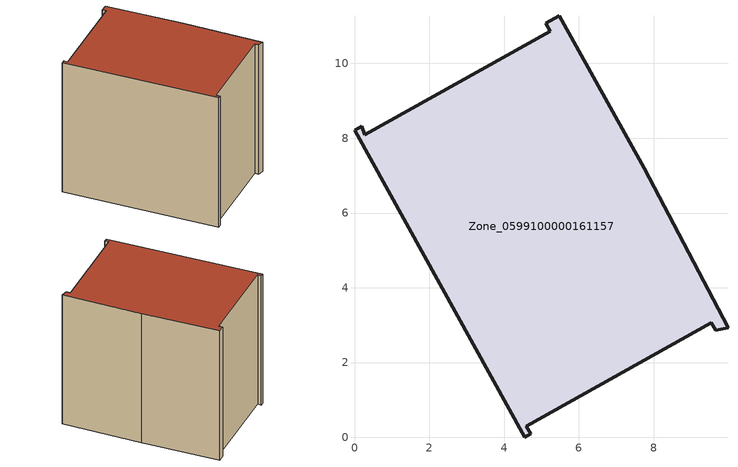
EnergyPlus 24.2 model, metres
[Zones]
Zone_0599100000161157
 floor ground (C_G): 5.23,10.86 5.11,11.07 5.48,11.28 7.75,7.2 9.99,2.93 9.66,2.86 9.54,3.07 4.6,0.3 4.72,0.1 4.55,0 0,8.21 0.19,8.32 0.27,8.1 z0
 wall outside (C_F): 0,8.21 4.55,0 4.72,0.1 4.6,0.3 9.54,3.07 9.66,2.86 9.99,2.93 7.75,7.2 5.48,11.28 5.11,11.07 5.23,10.86 0.27,8.1 0.19,8.32 0,8.21 z0:8.52
 roof outside (C_R): 5.23,10.86 0.27,8.1 0.19,8.32 0,8.21 4.55,0 4.72,0.1 4.6,0.3 9.54,3.07 9.66,2.86 9.99,2.93 7.75,7.2 5.48,11.28 5.11,11.07 z8.52
[BUILDING]
Pand.0599100000161157: North Axis=0; Terrain=City; Loads Convergence Tolerance Value=0.04; Temperature Convergence Tolerance Value=0.4; Solar Distribution=FullExterior; Maximum Number of Warmup Days=25; Minimum Number of Warmup Days=1
[Site:Location]
Rotterdam.The.Hague.AP_ZH_NLD Design_Conditions: Latitude=51.96; Longitude=4.45; Time Zone=1; Elevation=-4.5
[SITE:GROUNDTEMPERATURE:BUILDINGSURFACE]
18, 18, 18, 18, 18, 18, 18, 18, 18, 18, 18, 18
[MATERIAL] Thermal Absorptance=0.9; Solar Absorptance=0.7; Visible Absorptance=0.7
Name | Roughness | Thickness | Conductivity | Density | Specific Heat
G.TC.1965-1974 | MediumSmooth | 0.15 | 0.882353 | 540 | 1210
F.TC.1965-1974 | Rough | 0.3 | 0.697674 | 1920 | 840
R.TC.1965-1974 | MediumRough | 0.2 | 0.232558 | 1500 | 1000
[CONSTRUCTION]
C_G: G.TC.1965-1974
C_F: F.TC.1965-1974
C_R: R.TC.1965-1974
[ZONE]
Zone_0599100000161157: Type=1; Multiplier=1; Ceiling Height=Autocalculate; Volume=Autocalculate; Floor Area=autocalculate; Part of Total Floor Area=Yes
[ZONEINFILTRATION:DESIGNFLOWRATE]
Infil_Zone_0599100000161157: Zone or ZoneList or Space or SpaceList=Zone_0599100000161157; Schedule=AlwaysOn; Design Flow Rate Calculation Method=Flow/Area; Flow Rate per Floor Area=0.003; Constant Term Coefficient=1; Temperature Term Coefficient=0; Velocity Term Coefficient=0; Velocity Squared Term Coefficient=0
[HVACTEMPLATE:ZONE:IDEALLOADSAIRSYSTEM]
Zone_0599100000161157: Maximum Heating Supply Air Temperature=50; Minimum Cooling Supply Air Temperature=13; Maximum Heating Supply Air Humidity Ratio=0.0156; Minimum Cooling Supply Air Humidity Ratio=0.0077; Heating Limit=NoLimit; Cooling Limit=NoLimit; Dehumidification Control Type=ConstantSensibleHeatRatio; Cooling Sensible Heat Ratio=0.7; Dehumidification Setpoint=60; Humidification Control Type=None; Humidification Setpoint=30; Outdoor Air Method=None; Outdoor Air Flow Rate per Person=0.00944; Outdoor Air Flow Rate per Zone Floor Area=0; Outdoor Air Flow Rate per Zone=0; Demand Controlled Ventilation Type=None; Outdoor Air Economizer Type=NoEconomizer; Heat Recovery Type=None; Sensible Heat Recovery Effectiveness=0.7; Latent Heat Recovery Effectiveness=0.65
[ZONECONTROL:THERMOSTAT]
ThermostatControl_Zone_0599100000161157: Zone or ZoneList=Zone_0599100000161157; Control Type Schedule=DualSetpointControlType; Control 1=Thermostat_Zone_0599100000161157; Temperature Difference Between Cutout And Setpoint=0
[THERMOSTATSETPOINT:DUALSETPOINT]
Thermostat_Zone_0599100000161157: Heating Setpoint Temperature Schedule=HeatingSetpoint_Zone_0599100000161157; Cooling Setpoint Temperature Schedule=CoolingSetpoint_Zone_0599100000161157
[SCHEDULE:COMPACT]
HeatingSetpoint_Zone_0599100000161157: Through: 12/31, For: AllDays, Until: 24:00, 21
CoolingSetpoint_Zone_0599100000161157: Through: 12/31, For: AllDays, Until: 24:00, 24
DualSetpointControlType: Through: 12/31, For: AllDays, Until: 24:00, 4
AlwaysOn: Through: 12/31, For: AllDays, Until: 24:00, 1
